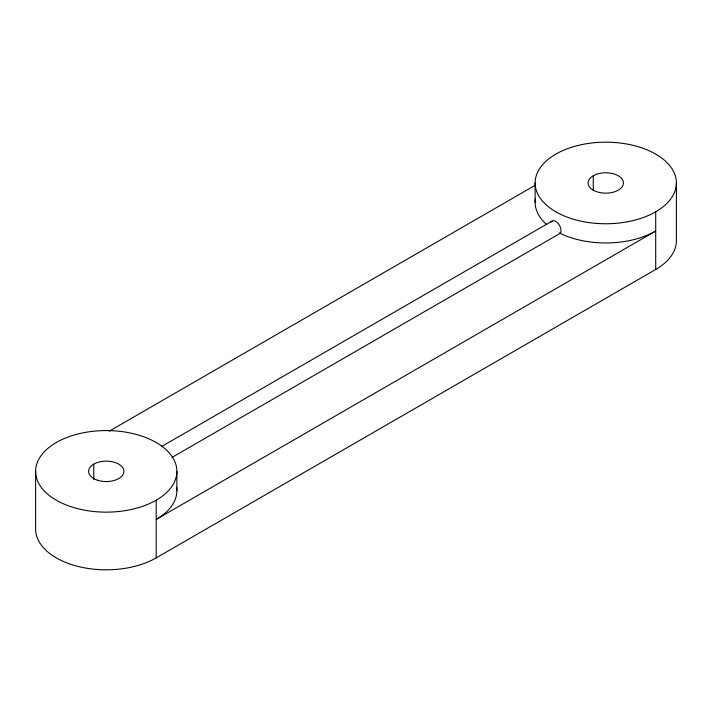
<?xml version="1.0" encoding="UTF-8"?>
<svg xmlns="http://www.w3.org/2000/svg" width="712" height="712" viewBox="0 0 712 712"><rect width="100%" height="100%" fill="white"/><g stroke="black" fill="none" stroke-linecap="round" stroke-linejoin="round"><path stroke-width="1.07" d="M109.23 431.178L535.593 185.022M161.357 446.673L552.307 220.96M171.912 457.478L559.97 233.429A7.36 4.245 60 0 0 558.546 223.897A7.36 4.245 60 0 0 551.15 222.055M35.6 471.353L35.6 529.034A70.639 40.789 0 0 0 79.21 566.716A70.639 40.789 0 0 0 156.195 557.879L655.707 269.483A70.639 40.789 0 0 0 676.4 240.647L676.4 182.966M655.707 211.802L655.707 269.483M593.274 175.757L593.274 190.175A17.658 10.199 0 0 0 622.813 185.601A17.658 10.199 0 0 0 601.186 173.114A17.658 10.199 0 0 0 593.274 190.175M535.112 182.966L535.112 202.19M176.887 471.353A70.639 40.789 0 0 1 70.924 506.677A70.639 40.789 0 0 1 70.924 436.038A70.639 40.789 0 0 1 176.887 471.353L176.887 490.586M156.195 500.198L156.195 557.879M93.753 464.144L93.753 479.674M559.401 232.966A70.639 40.789 0 0 0 655.707 231.026L156.195 519.422A70.639 40.789 0 0 0 176.665 487.391M546.816 224.672A70.639 40.789 0 0 1 535.335 199.004M97.41 480.191A17.658 10.199 0 0 0 123.906 471.353A17.658 10.199 0 0 0 97.41 462.524A17.658 10.199 0 0 0 97.41 480.191M555.805 211.802A70.639 40.789 0 0 0 673.997 193.522A70.639 40.789 0 0 0 587.471 143.566A70.639 40.789 0 0 0 555.805 211.802"/></g></svg>
